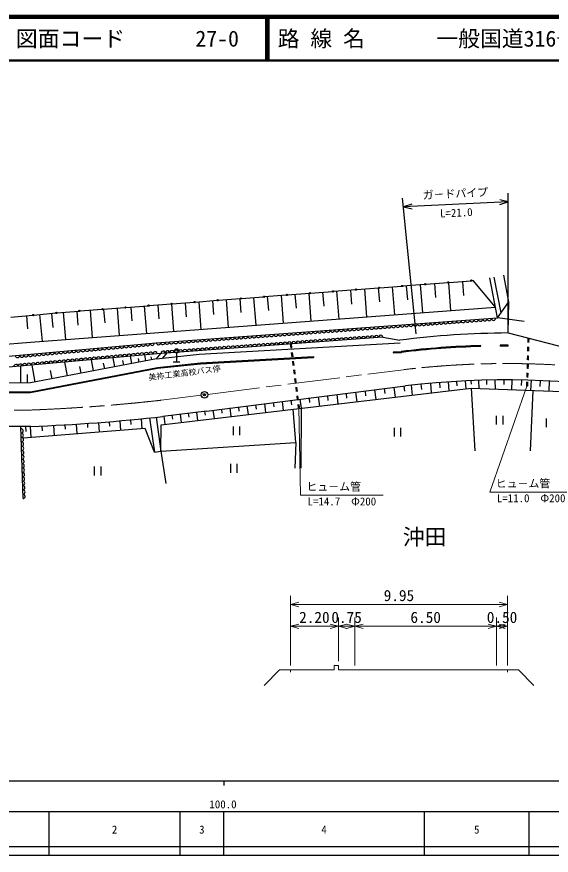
# Model space of a CAD drawing. Units: millimetres, scale not verified, with parts at other scales. Extents: x 40000 to 680000, y 20000 to 380000.
# Drawn here: x 120582 to 243067, y 188000 to 380000 of the extents above; entities that cross this region are included whole.
import ezdxf
from ezdxf.enums import TextEntityAlignment as Align

# ---------------------------------------------------------------- set-up
doc = ezdxf.new("R2010")
doc.units = ezdxf.units.MM
doc.header["$LTSCALE"] = 1000
doc.header["$PDMODE"] = 32
doc.header["$PDSIZE"] = 500
doc.linetypes.add('CHAIN', pattern=[18.5, 12, -1.5, 3.5, -1.5])
doc.layers.add('作業ﾚｲﾔ1', color=7, linetype='Continuous', lineweight=25)
doc.styles.add('@ＭＳ ゴシック', font='')
doc.styles.add('ＭＳ ゴシック', font='')
doc.styles.get('@ＭＳ ゴシック').set_extended_font_data('@MS Gothic')
doc.styles.get('ＭＳ ゴシック').set_extended_font_data('MS Gothic')

msp = doc.modelspace()

# ---------------------------------------------------------------- linework, layer by layer
at = {"layer": '作業ﾚｲﾔ1', "lineweight": 140}
msp.add_line((680000, 380000), (40000, 380000), dxfattribs=at)
at = {"layer": '作業ﾚｲﾔ1', "lineweight": 50}
for p, q in [((177750, 380000), (177750, 370000)), ((178250, 380000), (178250, 370000)), ((40000, 370000), (680000, 370000))]:
    msp.add_line(p, q, dxfattribs=at)
at = {"layer": '作業ﾚｲﾔ1'}
for p, q in [((212122, 307384), (209004, 338436)), ((233221, 337633), (231266, 338054)), ((233181, 308594), (233224, 339633)), ((233221, 337633), (209204, 336446)), ((211108, 337059), (209204, 336446)), ((209204, 336446), (211159, 336025)), ((231317, 337020), (233221, 337633)), ((233317, 314718), (232170, 320793)), ((209070, 318360), (214055, 318746)), ((214354, 318769), (219339, 319154)), ((216278, 318908), (216530, 315689)), ((219503, 319161), (220009, 312700)), ((219638, 319177), (224624, 319563)), ((222733, 319414), (222986, 316184)), ((224923, 319586), (225154, 319604)), ((230296, 313472), (225154, 319604)), ((230754, 311047), (229025, 320199)), ((231555, 312194), (230008, 320385)), ((187933, 316726), (192918, 317111)), ((190674, 316901), (190923, 313725)), ((193217, 317135), (198202, 317520)), ((193855, 317151), (194355, 310777)), ((197042, 317401), (197292, 314214)), ((198502, 317543), (203487, 317929)), ((200235, 317651), (200736, 311255)), ((203432, 317901), (203683, 314704)), ((203786, 317952), (208771, 318337)), ((206635, 318152), (207138, 311735)), ((209844, 318404), (210096, 315195)), ((213058, 318656), (213563, 312217)), ((161512, 314683), (166497, 315069)), ((165414, 314921), (165659, 311788)), ((166796, 315092), (171781, 315477)), ((168552, 315168), (169045, 308879)), ((171697, 315414), (171943, 312270)), ((172080, 315500), (177066, 315886)), ((174846, 315661), (175341, 309351)), ((177365, 315909), (182350, 316294)), ((178001, 315908), (178248, 312753)), ((181161, 316156), (181657, 309825)), ((182649, 316317), (187634, 316703)), ((184327, 316404), (184575, 313238)), ((187497, 316652), (187995, 310300)), ((123708, 305480), (230296, 313472)), ((135091, 312640), (140076, 313026)), ((140375, 313049), (145360, 313434)), ((140493, 312968), (140735, 309877)), ((143590, 313211), (144076, 307007)), ((145659, 313457), (150644, 313843)), ((146692, 313454), (146935, 310352)), ((149799, 313698), (150287, 307473)), ((150944, 313866), (155929, 314251)), ((152911, 313942), (153155, 310829)), ((156029, 314186), (156518, 307940)), ((156228, 314275), (161213, 314660)), ((159152, 314431), (159397, 311308)), ((162280, 314676), (162771, 308409)), ((230754, 311047), (233317, 314718)), ((233179, 307594), (233317, 314718)), ((119257, 311195), (124235, 311668)), ((122793, 311531), (123080, 308507)), ((124533, 311696), (129511, 312169)), ((125801, 311817), (126383, 305681)), ((128513, 312074), (128818, 308858)), ((129810, 312197), (131784, 312385)), ((131234, 312243), (131717, 306080)), ((131784, 312385), (134792, 312617)), ((134315, 312484), (134557, 309403)), ((137402, 312726), (137886, 306543)), ((152553, 305335), (230754, 311047)), ((236887, 310255), (230754, 311047)), ((233179, 307594), (246785, 304120)), ((63723, 300429), (123708, 305480)), ((72448, 298037), (152553, 305335)), ((204502, 306623), (152757, 302844)), ((162418, 302709), (208450, 305341)), ((204502, 306623), (208375, 305936)), ((237709, 306437), (237681, 305438)), ((237908, 306387), (237880, 305387)), ((183250, 305071), (183375, 304079)), ((183450, 305085), (183574, 304093)), ((226897, 304506), (226891, 304706)), ((231373, 304788), (231375, 304588)), ((233175, 304594), (233175, 304794)), ((237653, 304438), (237626, 303439)), ((237852, 304387), (237824, 303388)), ((152757, 302844), (78559, 296084)), ((152595, 301683), (123736, 296143)), ((138187, 298917), (137696, 301471)), ((143043, 299849), (142645, 301922)), ((146984, 300605), (146661, 302288)), ((148666, 300928), (148505, 301770)), ((150182, 301219), (149920, 302585)), ((151548, 301482), (151417, 302164)), ((152595, 301683), (153637, 302908)), ((152595, 301683), (162418, 302709)), ((154036, 301833), (155037, 303010)), ((157213, 302985), (157213, 300985)), ((162677, 300726), (188567, 302206)), ((162693, 300526), (188579, 302006)), ((183500, 303086), (183625, 302094)), ((183699, 303101), (183824, 302109)), ((188567, 302206), (188579, 302006)), ((206873, 303252), (208707, 303357)), ((206873, 303252), (206884, 303053)), ((206884, 303053), (208725, 303158)), ((237598, 302439), (237570, 301439)), ((237796, 302388), (237769, 301389)), ((121503, 296142), (121501, 299996)), ((123724, 294143), (152812, 299694)), ((124832, 296353), (124087, 300232)), ((132203, 297768), (131599, 300916)), ((135351, 298373), (135049, 299946)), ((140741, 299407), (140496, 300685)), ((145116, 300247), (144917, 301284)), ((152812, 299694), (162677, 300726)), ((152841, 299496), (162693, 300526)), ((156463, 300985), (157963, 300985)), ((183750, 301102), (183875, 300110)), ((183949, 301117), (184074, 300125)), ((237542, 300440), (237514, 299440)), ((237741, 300389), (237713, 299389)), ((123075, 296142), (123075, 298069)), ((123743, 293943), (152841, 299496)), ((128710, 297098), (128337, 299037)), ((183999, 299118), (184124, 298126)), ((184199, 299132), (184324, 298140)), ((237487, 298441), (237459, 297441)), ((237685, 298390), (237657, 297390)), ((123736, 296143), (63736, 296064)), ((184249, 297133), (184374, 296141)), ((184449, 297148), (184574, 296156)), ((213220, 295856), (213318, 294638)), ((215369, 296061), (215547, 293855)), ((217441, 296235), (217536, 295059)), ((219440, 296383), (219605, 294332)), ((221367, 296506), (221452, 295450)), ((223369, 296613), (223516, 294792)), ((224672, 296644), (224689, 295900)), ((226407, 296685), (226449, 294866)), ((228225, 296728), (228246, 295818)), ((230153, 296773), (230201, 294729)), ((232197, 296821), (232221, 295799)), ((234059, 296793), (233934, 294592)), ((236268, 296815), (236197, 295568)), ((237431, 296441), (237403, 295442)), ((237630, 296391), (237603, 295436)), ((238429, 296766), (238296, 294432)), ((240545, 296695), (240470, 295369)), ((242617, 296603), (242485, 294279)), ((63742, 293964), (123724, 294143)), ((63743, 293764), (123743, 293943)), ((153711, 286583), (224695, 294931)), ((164053, 289722), (209693, 295468)), ((184499, 295149), (184624, 294157)), ((184699, 295164), (184824, 294172)), ((198210, 294027), (198484, 291848)), ((200389, 294301), (200526, 293211)), ((202585, 294576), (202863, 292363)), ((204798, 294854), (204937, 293748)), ((207029, 295134), (207311, 292886)), ((209276, 295416), (209417, 294292)), ((210991, 295619), (211175, 293341)), ((224695, 294931), (255327, 293808)), ((224695, 294931), (225541, 280624)), ((237603, 295436), (237403, 295442)), ((238835, 294413), (238252, 280624)), ((181374, 291914), (181631, 289867)), ((183422, 292171), (183551, 291148)), ((184749, 293165), (184874, 292173)), ((184949, 293179), (185074, 292187)), ((185486, 292430), (185747, 290351)), ((187566, 292691), (187696, 291652)), ((189662, 292954), (189927, 290842)), ((191774, 293220), (191906, 292163)), ((193903, 293487), (194172, 291341)), ((196048, 293756), (196183, 292683)), ((165553, 289929), (165794, 288004)), ((167477, 290170), (167598, 289208)), ((169417, 290414), (169662, 288459)), ((171371, 290659), (171494, 289682)), ((173341, 290906), (173590, 288921)), ((175326, 291155), (175450, 290163)), ((177326, 291406), (177579, 289390)), ((179343, 291659), (179469, 290651)), ((184506, 282494), (183931, 290137)), ((184999, 291181), (185086, 290486)), ((185285, 290511), (185086, 290486)), ((185199, 291195), (185285, 290511)), ((185747, 290351), (185702, 276651)), ((151038, 288135), (152135, 280331)), ((152530, 288294), (153620, 280540)), ((164053, 289722), (154083, 288466)), ((154315, 288518), (154546, 286682)), ((156152, 288749), (156267, 287830)), ((158003, 288981), (158237, 287116)), ((159869, 289215), (159986, 288283)), ((161749, 289451), (161986, 287557)), ((163643, 289689), (163762, 288742)), ((230483, 288605), (230483, 286605)), ((231983, 288605), (231983, 286605)), ((123840, 286194), (63767, 285764)), ((122019, 269667), (121549, 286177)), ((122603, 286185), (122679, 285041)), ((123656, 286192), (123826, 283631)), ((126347, 286296), (126423, 285152)), ((129002, 286422), (129159, 284052)), ((131623, 286563), (131691, 285535)), ((134210, 286719), (134360, 284463)), ((136763, 286889), (136828, 285909)), ((139284, 287072), (139430, 284863)), ((141772, 287269), (141838, 286274)), ((144227, 287477), (144375, 285254)), ((146652, 287698), (146723, 286629)), ((149107, 287907), (149258, 285639)), ((153620, 280540), (153711, 286583)), ((170148, 286180), (170148, 284180)), ((171648, 286180), (171648, 284180)), ((241903, 287999), (241903, 285999)), ((149988, 285697), (122013, 283488)), ((152135, 280331), (149988, 285697)), ((207037, 285877), (207037, 283877)), ((208537, 285877), (208537, 283877)), ((153620, 280540), (184506, 282494)), ((184506, 282494), (184322, 276605)), ((152135, 280331), (153620, 280540)), ((153620, 280540), (154716, 273125)), ((138313, 276983), (138313, 274983)), ((139813, 276983), (139813, 274983)), ((169542, 277589), (169542, 275589)), ((171042, 277589), (171042, 275589)), ((40000, 205000), (579000, 205000)), ((168000, 205000), (168000, 204000)), ((68000, 198000), (579000, 198000)), ((128000, 188000), (128000, 198000)), ((158000, 188000), (158000, 198000)), ((168000, 188000), (168000, 198000)), ((214000, 188000), (214000, 198000)), ((238000, 188000), (238000, 198000)), ((40000, 190000), (579000, 190000)), ((40000, 188000), (579000, 188000))]:
    msp.add_line(p, q, dxfattribs=at)
at = {"layer": '作業ﾚｲﾔ1', "linetype": 'CHAIN', "lineweight": 13}
for p, q in [((164329, 293536), (209224, 299189)), ((153663, 292193), (162841, 293348)), ((64505, 289766), (123755, 289943))]:
    msp.add_line(p, q, dxfattribs=at)
at = {"layer": '作業ﾚｲﾔ1', "lineweight": 13}
for p, q in [((228963, 271168), (237503, 295439)), ((185588, 270435), (185186, 290498)), ((228963, 271168), (247963, 271168)), ((185588, 270435), (204588, 270435)), ((183300, 231422), (183300, 247422)), ((185232, 245940), (183300, 245422)), ((233050, 245422), (231118, 245940)), ((233050, 231422), (233050, 247422)), ((183300, 245422), (233050, 245422)), ((183300, 245422), (185232, 244904)), ((231118, 244904), (233050, 245422)), ((194300, 232422), (194300, 242422)), ((198050, 231422), (198050, 242422)), ((230550, 231422), (230550, 242422)), ((185232, 240940), (183300, 240422)), ((183300, 240422), (194300, 240422)), ((183300, 240422), (185232, 239904)), ((194300, 240422), (192368, 240940)), ((192368, 239904), (194300, 240422)), ((196232, 240940), (194300, 240422)), ((194300, 240422), (198050, 240422)), ((194300, 240422), (196232, 239904)), ((198050, 240422), (196118, 240940)), ((196118, 239904), (198050, 240422)), ((199982, 240940), (198050, 240422)), ((198050, 240422), (230550, 240422)), ((198050, 240422), (199982, 239904)), ((230550, 240422), (228618, 240940)), ((228618, 239904), (230550, 240422)), ((232482, 240940), (230550, 240422)), ((230550, 240422), (233050, 240422)), ((230550, 240422), (232482, 239904)), ((233050, 240422), (231118, 240940)), ((231118, 239904), (233050, 240422)), ((180800, 230422), (177265, 226886)), ((180800, 230422), (183300, 230422)), ((183300, 230422), (193300, 230422)), ((183300, 230422), (183300, 229922)), ((193300, 231422), (193300, 230422)), ((193300, 231422), (194300, 231422)), ((194300, 231422), (194300, 230422)), ((194300, 230422), (198050, 230422)), ((198050, 230422), (230550, 230422)), ((230550, 230422), (233050, 230422)), ((233050, 230422), (233050, 229922)), ((233050, 230422), (235550, 230422)), ((235550, 230422), (239086, 226886))]:
    msp.add_line(p, q, dxfattribs=at)
at = {"layer": '作業ﾚｲﾔ1'}
for centre, radius in [((214205, 318757), 150), ((219489, 319166), 150), ((224773, 319574), 150), ((187784, 316714), 150), ((193068, 317123), 150), ((198352, 317532), 150), ((203636, 317940), 150), ((208920, 318349), 150), ((166647, 315080), 150), ((171931, 315489), 150), ((177215, 315897), 150), ((182499, 316306), 150), ((140226, 313037), 150), ((145510, 313446), 150), ((150794, 313854), 150), ((156078, 314263), 150), ((161362, 314672), 150), ((124384, 311682), 150), ((129660, 312183), 150), ((134941, 312629), 150), ((157213, 303485), 500), ((163585, 293442), 750)]:
    msp.add_circle(centre, radius, dxfattribs=at)
for centre, radius, start, end in [((203916, 309087), 500, 184.1774, 4.1774), ((204913, 309160), 500, 184.1774, 4.1774), ((205911, 309233), 500, 184.1774, 4.1774), ((206908, 309305), 500, 184.1774, 4.1774), ((207905, 309378), 500, 184.1774, 4.1774), ((208903, 309451), 500, 184.1774, 4.1774), ((209900, 309524), 500, 184.1774, 4.1774), ((210897, 309597), 500, 184.1774, 4.1774), ((211895, 309670), 500, 184.1774, 4.1774), ((212892, 309743), 500, 184.1774, 4.1774), ((213889, 309815), 500, 184.1774, 4.1774), ((214887, 309888), 500, 184.1774, 4.1774), ((215884, 309961), 500, 184.1774, 4.1774), ((216882, 310034), 500, 184.1774, 4.1774), ((217879, 310107), 500, 184.1774, 4.1774), ((218876, 310180), 500, 184.1774, 4.1774), ((219874, 310252), 500, 184.1774, 4.1774), ((220871, 310325), 500, 184.1774, 4.1774), ((221868, 310398), 500, 184.1774, 4.1774), ((222866, 310471), 500, 184.1774, 4.1774), ((223863, 310544), 500, 184.1774, 4.1774), ((224860, 310617), 500, 184.1774, 4.1774), ((225858, 310689), 500, 184.1774, 4.1774), ((226855, 310762), 500, 184.1774, 4.1774), ((227852, 310835), 500, 184.1774, 4.1774), ((228850, 310908), 500, 184.1774, 4.1774), ((229847, 310981), 500, 184.1774, 4.1774), ((177985, 307193), 500, 184.1774, 4.1774), ((178982, 307266), 500, 184.1774, 4.1774), ((179980, 307339), 500, 184.1774, 4.1774), ((180977, 307411), 500, 184.1774, 4.1774), ((181975, 307484), 500, 184.1774, 4.1774), ((182972, 307557), 500, 184.1774, 4.1774), ((183969, 307630), 500, 184.1774, 4.1774), ((184967, 307703), 500, 184.1774, 4.1774), ((185964, 307776), 500, 184.1774, 4.1774), ((186961, 307849), 500, 184.1774, 4.1774), ((187959, 307921), 500, 184.1774, 4.1774), ((188956, 307994), 500, 184.1774, 4.1774), ((189953, 308067), 500, 184.1774, 4.1774), ((190951, 308140), 500, 184.1774, 4.1774), ((191948, 308213), 500, 184.1774, 4.1774), ((192945, 308286), 500, 184.1774, 4.1774), ((193943, 308358), 500, 184.1774, 4.1774), ((194940, 308431), 500, 184.1774, 4.1774), ((195937, 308504), 500, 184.1774, 4.1774), ((196935, 308577), 500, 184.1774, 4.1774), ((197932, 308650), 500, 184.1774, 4.1774), ((198929, 308723), 500, 184.1774, 4.1774), ((199927, 308796), 500, 184.1774, 4.1774), ((200924, 308868), 500, 184.1774, 4.1774), ((201921, 308941), 500, 184.1774, 4.1774), ((202919, 309014), 500, 184.1774, 4.1774), ((234588, 100164), 207434, 90.38905, 97.25967), ((151620, 305250), 500, 185.2058, 5.2058), ((153052, 305372), 500, 184.1774, 4.1774), ((154049, 305445), 500, 184.1774, 4.1774), ((155046, 305518), 500, 184.1774, 4.1774), ((156044, 305590), 500, 184.1774, 4.1774), ((157041, 305663), 500, 184.1774, 4.1774), ((158038, 305736), 500, 184.1774, 4.1774), ((159036, 305809), 500, 184.1774, 4.1774), ((160033, 305882), 500, 184.1774, 4.1774), ((161030, 305955), 500, 184.1774, 4.1774), ((162028, 306027), 500, 184.1774, 4.1774), ((163025, 306100), 500, 184.1774, 4.1774), ((164022, 306173), 500, 184.1774, 4.1774), ((165020, 306246), 500, 184.1774, 4.1774), ((166017, 306319), 500, 184.1774, 4.1774), ((167014, 306392), 500, 184.1774, 4.1774), ((168012, 306465), 500, 184.1774, 4.1774), ((169009, 306537), 500, 184.1774, 4.1774), ((170006, 306610), 500, 184.1774, 4.1774), ((171004, 306683), 500, 184.1774, 4.1774), ((172001, 306756), 500, 184.1774, 4.1774), ((172998, 306829), 500, 184.1774, 4.1774), ((173996, 306902), 500, 184.1774, 4.1774), ((174993, 306974), 500, 184.1774, 4.1774), ((175990, 307047), 500, 184.1774, 4.1774), ((176988, 307120), 500, 184.1774, 4.1774), ((180067, 304838), 500, 4.1774, 184.1774), ((181064, 304911), 500, 4.1774, 184.1774), ((182061, 304984), 500, 4.1774, 184.1774), ((183059, 305057), 500, 4.1774, 184.1774), ((184056, 305130), 500, 4.1774, 184.1774), ((185053, 305203), 500, 4.1774, 184.1774), ((186051, 305275), 500, 4.1774, 184.1774), ((187048, 305348), 500, 4.1774, 184.1774), ((188045, 305421), 500, 4.1774, 184.1774), ((189043, 305494), 500, 4.1774, 184.1774), ((190040, 305567), 500, 4.1774, 184.1774), ((191037, 305640), 500, 4.1774, 184.1774), ((192035, 305712), 500, 4.1774, 184.1774), ((193032, 305785), 500, 4.1774, 184.1774), ((194029, 305858), 500, 4.1774, 184.1774), ((195027, 305931), 500, 4.1774, 184.1774), ((196024, 306004), 500, 4.1774, 184.1774), ((197021, 306077), 500, 4.1774, 184.1774), ((198019, 306150), 500, 4.1774, 184.1774), ((199016, 306222), 500, 4.1774, 184.1774), ((200013, 306295), 500, 4.1774, 184.1774), ((201011, 306368), 500, 4.1774, 184.1774), ((202008, 306441), 500, 4.1774, 184.1774), ((203006, 306514), 500, 4.1774, 184.1774), ((204003, 306587), 500, 4.1774, 184.1774), ((130706, 303345), 500, 185.2058, 5.2058), ((131702, 303436), 500, 185.2058, 5.2058), ((132698, 303526), 500, 185.2058, 5.2058), ((133694, 303617), 500, 185.2058, 5.2058), ((134690, 303708), 500, 185.2058, 5.2058), ((135686, 303799), 500, 185.2058, 5.2058), ((136682, 303889), 500, 185.2058, 5.2058), ((137678, 303980), 500, 185.2058, 5.2058), ((138673, 304071), 500, 185.2058, 5.2058), ((139669, 304162), 500, 185.2058, 5.2058), ((140665, 304252), 500, 185.2058, 5.2058), ((141661, 304343), 500, 185.2058, 5.2058), ((142657, 304434), 500, 185.2058, 5.2058), ((143653, 304525), 500, 185.2058, 5.2058), ((144649, 304615), 500, 185.2058, 5.2058), ((145645, 304706), 500, 185.2058, 5.2058), ((146640, 304797), 500, 185.2058, 5.2058), ((147636, 304887), 500, 185.2058, 5.2058), ((148632, 304978), 500, 185.2058, 5.2058), ((149628, 305069), 500, 185.2058, 5.2058), ((150624, 305160), 500, 185.2058, 5.2058), ((154136, 302944), 500, 4.1774, 184.1774), ((155133, 303017), 500, 4.1774, 184.1774), ((156130, 303090), 500, 4.1774, 184.1774), ((157128, 303163), 500, 4.1774, 184.1774), ((158125, 303236), 500, 4.1774, 184.1774), ((159122, 303309), 500, 4.1774, 184.1774), ((160120, 303381), 500, 4.1774, 184.1774), ((161117, 303454), 500, 4.1774, 184.1774), ((162114, 303527), 500, 4.1774, 184.1774), ((163112, 303600), 500, 4.1774, 184.1774), ((164109, 303673), 500, 4.1774, 184.1774), ((165106, 303746), 500, 4.1774, 184.1774), ((166104, 303818), 500, 4.1774, 184.1774), ((167101, 303891), 500, 4.1774, 184.1774), ((168099, 303964), 500, 4.1774, 184.1774), ((169096, 304037), 500, 4.1774, 184.1774), ((170093, 304110), 500, 4.1774, 184.1774), ((171091, 304183), 500, 4.1774, 184.1774), ((172088, 304256), 500, 4.1774, 184.1774), ((173085, 304328), 500, 4.1774, 184.1774), ((174083, 304401), 500, 4.1774, 184.1774), ((175080, 304474), 500, 4.1774, 184.1774), ((176077, 304547), 500, 4.1774, 184.1774), ((177075, 304620), 500, 4.1774, 184.1774), ((178072, 304693), 500, 4.1774, 184.1774), ((179069, 304765), 500, 4.1774, 184.1774), ((232890, 100599), 204195, 91.68349, 96.80148), ((232890, 100599), 203995, 91.68349, 96.80321), ((232890, 100599), 204195, 89.91993, 90.42549), ((232890, 100599), 203995, 89.91993, 90.42549), ((120748, 302438), 500, 185.2058, 5.2058), ((121744, 302528), 500, 185.2058, 5.2058), ((122739, 302619), 500, 185.2058, 5.2058), ((123735, 302710), 500, 185.2058, 5.2058), ((124731, 302801), 500, 185.2058, 5.2058), ((125727, 302891), 500, 185.2058, 5.2058), ((126723, 302982), 500, 185.2058, 5.2058), ((127719, 303073), 500, 185.2058, 5.2058), ((128715, 303164), 500, 185.2058, 5.2058), ((129711, 303254), 500, 185.2058, 5.2058), ((132342, 300984), 500, 5.2058, 185.2058), ((133338, 301074), 500, 5.2058, 185.2058), ((134334, 301165), 500, 5.2058, 185.2058), ((135330, 301256), 500, 5.2058, 185.2058), ((136325, 301347), 500, 5.2058, 185.2058), ((137321, 301437), 500, 5.2058, 185.2058), ((138317, 301528), 500, 5.2058, 185.2058), ((139313, 301619), 500, 5.2058, 185.2058), ((140309, 301710), 500, 5.2058, 185.2058), ((141305, 301800), 500, 5.2058, 185.2058), ((142301, 301891), 500, 5.2058, 185.2058), ((143297, 301982), 500, 5.2058, 185.2058), ((144292, 302072), 500, 5.2058, 185.2058), ((145288, 302163), 500, 5.2058, 185.2058), ((146284, 302254), 500, 5.2058, 185.2058), ((147280, 302345), 500, 5.2058, 185.2058), ((148276, 302435), 500, 5.2058, 185.2058), ((149272, 302526), 500, 5.2058, 185.2058), ((150268, 302617), 500, 5.2058, 185.2058), ((151264, 302708), 500, 5.2058, 185.2058), ((152259, 302798), 500, 5.2058, 185.2058), ((120391, 299895), 500, 5.2058, 185.2058), ((121387, 299986), 500, 5.2058, 185.2058), ((122383, 300076), 500, 5.2058, 185.2058), ((123379, 300167), 500, 5.2058, 185.2058), ((124375, 300258), 500, 5.2058, 185.2058), ((125371, 300349), 500, 5.2058, 185.2058), ((126367, 300439), 500, 5.2058, 185.2058), ((127363, 300530), 500, 5.2058, 185.2058), ((128358, 300621), 500, 5.2058, 185.2058), ((129354, 300711), 500, 5.2058, 185.2058), ((130350, 300802), 500, 5.2058, 185.2058), ((131346, 300893), 500, 5.2058, 185.2058), ((232889, 100589), 196255, 64.13741, 96.78784), ((108347, 694784), 408884, 272.17155, 276.42224), ((121578, 285160), 500, 271.6308, 91.6308), ((121606, 284161), 500, 271.6308, 91.6308), ((121635, 283161), 500, 271.6308, 91.6308), ((121663, 282162), 500, 271.6308, 91.6308), ((121692, 281162), 500, 271.6308, 91.6308), ((121720, 280162), 500, 271.6308, 91.6308), ((121749, 279163), 500, 271.6308, 91.6308), ((121777, 278163), 500, 271.6308, 91.6308), ((121806, 277164), 500, 271.6308, 91.6308), ((121834, 276164), 500, 271.6308, 91.6308), ((121863, 275165), 500, 271.6308, 91.6308), ((121891, 274165), 500, 271.6308, 91.6308), ((121919, 273165), 500, 271.6308, 91.6308), ((121948, 272166), 500, 271.6308, 91.6308), ((121976, 271166), 500, 271.6308, 91.6308), ((122005, 270167), 500, 271.6308, 91.6308)]:
    msp.add_arc(centre, radius, start, end, dxfattribs=at)
at = {"layer": '作業ﾚｲﾔ1', "linetype": 'CHAIN', "lineweight": 13}
for centre, radius, start, end in [((232889, 100594), 200000, 81.54054, 96.79543), ((108347, 694784), 405134, 272.17954, 276.42224)]:
    msp.add_arc(centre, radius, start, end, dxfattribs=at)
at = {"layer": '作業ﾚｲﾔ1'}
msp.add_point((163585, 293442), dxfattribs=at)

# ---------------------------------------------------------------- texts
at = {"layer": '作業ﾚｲﾔ1', "style": 'ＭＳ ゴシック'}
for s, p in [('図面コード', (120380, 375000)), ('27-0', (161521, 375000)), ('路 線 名', (180380, 375000)), ('一般国道316号', (216734, 375000))]:
    msp.add_text(s, height=3666, dxfattribs=at).set_placement(p, align=Align.MIDDLE_LEFT)
msp.add_text('ガ－ドパイプ', height=1833, rotation=2.827, dxfattribs=at).set_placement((221163, 338038), align=Align.BOTTOM_CENTER)
at = {"layer": '作業ﾚｲﾔ1', "style": '@ＭＳ ゴシック'}
msp.add_text('L=21.0', height=1833, rotation=2.827, dxfattribs=at).set_placement((221262, 336041), align=Align.TOP_CENTER)
at = {"layer": '作業ﾚｲﾔ1', "style": 'ＭＳ ゴシック'}
msp.add_text('美祢工業高校バス停', height=1320, rotation=7.177, dxfattribs=at).set_placement((159017, 298437), align=Align.MIDDLE_CENTER)
for s, height, p in [('ヒュ－ム管', 1833, (186963, 270935)), ('ヒュ－ム管', 1833, (230338, 271668)), ('9.95', 2566, (204675, 245422)), ('2.20', 2566, (185300, 240422)), ('0.75', 2566, (192675, 240422)), ('6.50', 2566, (210800, 240422)), ('0.50', 2566, (228300, 240422))]:
    msp.add_text(s, height=height, dxfattribs=at).set_placement(p, align=Align.BOTTOM_LEFT)
for s, p in [('L=11.0\u3000Φ200', (238463, 270668)), ('L=14.7\u3000Φ200', (195088, 269935))]:
    msp.add_text(s, height=1833, dxfattribs=at).set_placement(p, align=Align.TOP_CENTER)
msp.add_text('沖田', height=3666, dxfattribs=at).set_placement((214054, 260900), align=Align.MIDDLE_CENTER)
for s, p in [('100.0', (167844, 198195)), ('2', (143000, 192405)), ('3', (163000, 192405)), ('4', (191000, 192405)), ('5', (226000, 192405))]:
    msp.add_text(s, height=1833, dxfattribs=at).set_placement(p, align=Align.BOTTOM_CENTER)

doc.saveas('drawing.dxf')
